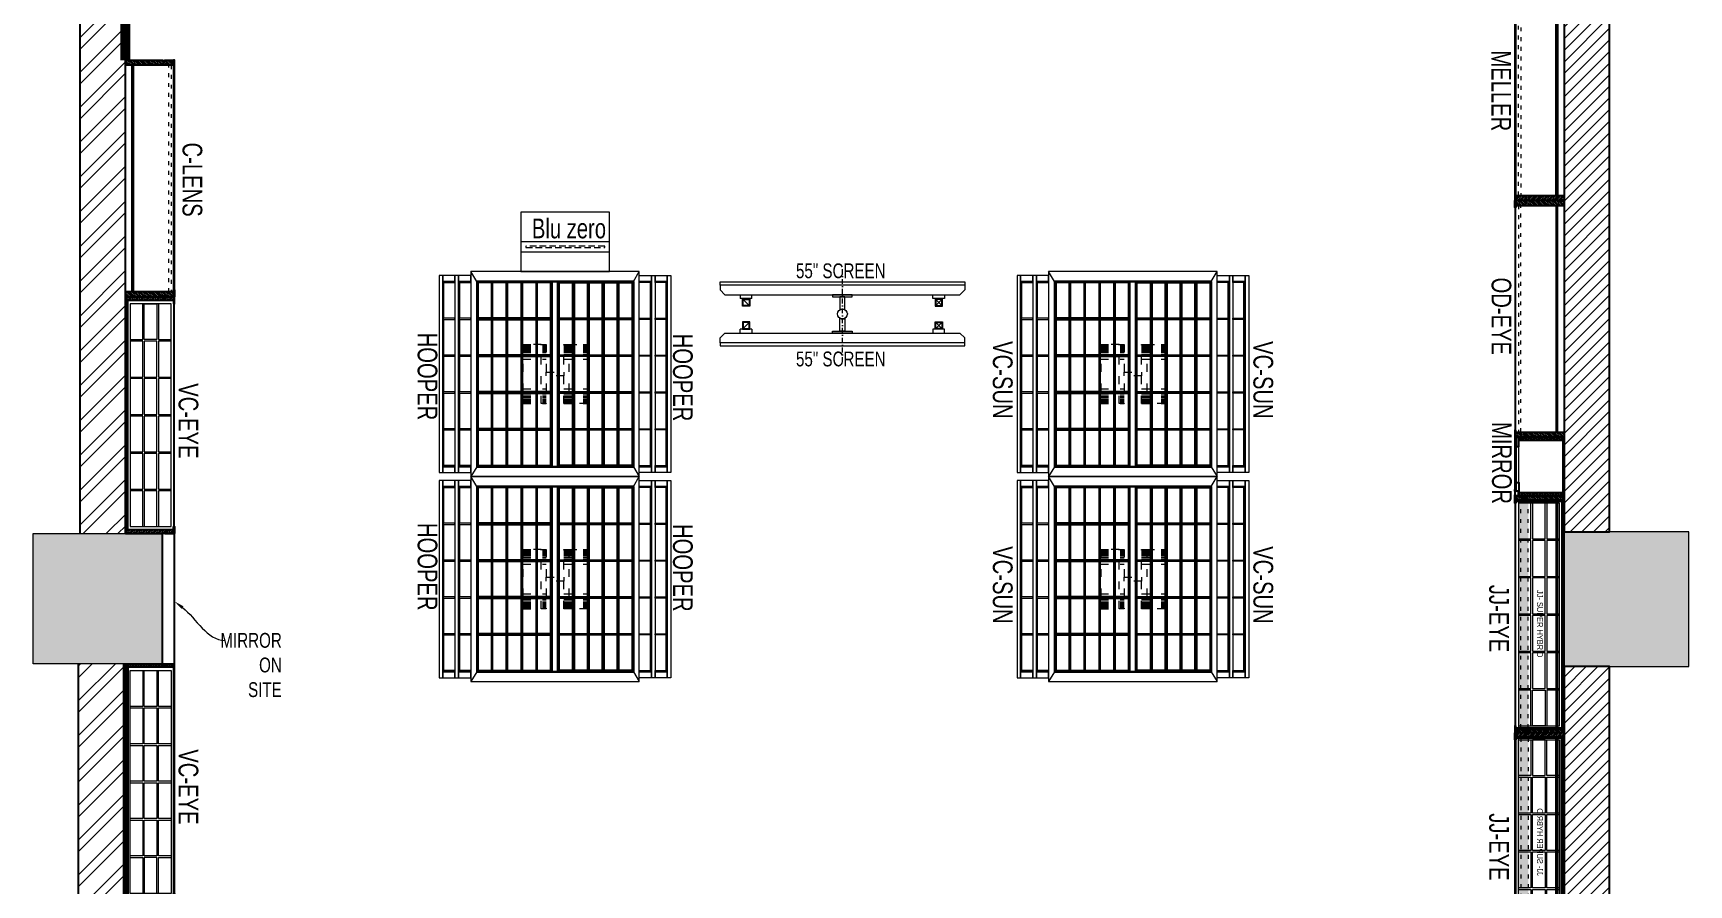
# Model space of a CAD drawing. Header units: feet. Extents: x 2962375 to 2970774, y -5767548 to -5746399.
# Drawn here: x 2962375 to 2970774, y -5762234 to -5757915 of the extents above; entities that cross this region are included whole.
import ezdxf
from ezdxf import colors
from ezdxf.entities.mleader import LeaderData, LeaderLine
from ezdxf.math import Vec2, Vec3

# ---------------------------------------------------------------- set-up
doc = ezdxf.new("R2010")
doc.units = ezdxf.units.FT
doc.header["$LTSCALE"] = 33
doc.header["$MEASUREMENT"] = 0
for name, pattern in [('ACAD_ISO03W100', [30, 12, -18]), ('D10_DASHED', [0.75, 0.5, -0.25]), ('DASHDOT2', [0.5, 0.25, -0.125, 0, -0.125])]:
    doc.linetypes.add(name, pattern=pattern)
for name, color, linetype, lineweight in [('A-COL', 243, 'Continuous', 9), ('column hatch', 5, 'Continuous', 0), ('LENS-DIM', 252, 'Continuous', 5), ('LENS-FURNITURE', 13, 'Continuous', 9), ('LENS-PARTITION', 21, 'Continuous', 25), ('LENS-TEXT', 31, 'Continuous', 5), ('LENS_TEXT', 31, 'Continuous', 5), ('LK-EQPMT', 3, 'Continuous', 18), ('LK-FF&E FLOOR', 1, 'Continuous', 9), ('LK-FF&E WALL', 1, 'Continuous', 9), ('LK-IT', 3, 'Continuous', 18), ('LK-MIRROR', 133, 'Continuous', 13), ('LN-ELEVATION-1', 81, 'Continuous', 25), ('LN-ELEVATION-2', 103, 'Continuous', 20), ('LN-ELEVATION-3', 125, 'Continuous', 18), ('LN-ELEVATION-4', 145, 'Continuous', 13), ('LN-ELEVATION-5', 167, 'Continuous', 5), ('LN-HATCH', 251, 'Continuous', 0), ('PLANO-TXT', 252, 'Continuous', 5)]:
    doc.layers.add(name, color=color, linetype=linetype, lineweight=lineweight)
doc.layers.add('A-WALL', color=1, linetype='Continuous')
doc.styles.add('LK TXT', font='GILC____.TTF', dxfattribs={"height": 100})
doc.styles.get("Standard").update_dxf_attribs({"font": 'GILC____.TTF'})
pattern_1 = [(45, (7858054.0837, 3504049.203), (-4.4901280605, 4.4901280605), [])]

# ---------------------------------------------------------------- blocks, each defined once
blk = doc.blocks.new('A$C85344c99')
at = {"layer": 'column hatch'}
h = blk.add_hatch(color=8, dxfattribs=at)
h.dxf.hatch_style = 1
h.paths.add_polyline_path([(-3036.2, -20205.8), (-2376.2, -20205.8), (-2376.2, -19540.8), (-2806.2, -19540.8), (-3036.2, -19540.8)])
h.paths.add_polyline_path([(-3036.2, -13800.8), (-2382.2, -13800.8), (-2382.2, -13140.8), (-3036.2, -13140.8)])
h.paths.add_polyline_path([(-3036.2, -7407.8), (-2380.2, -7407.8), (-2380.2, -6752.8), (-3036.2, -6752.8)])
h.paths.add_polyline_path([(-3036.2, 205.2), (-2396.2, 205.2), (-2396.2, 913.2), (-3036.2, 913.2)])
h.paths.add_polyline_path([(4730.8, 225.2), (4959.8, 225.2), (5362.8, 225.2), (5362.8, 913.2), (4730.8, 913.2)])
h.paths.add_polyline_path([(4729.8, -7424.8), (4959.8, -7424.8), (5361.8, -7424.8), (5361.8, -6774.8), (4729.8, -6774.8)])
h.paths.add_polyline_path([(4729.8, -13815.8), (4959.8, -13815.8), (5362.8, -13815.8), (5362.8, -13131.8), (4729.8, -13131.8)])
h.paths.add_polyline_path([(4729.8, -20205.8), (4773.8, -20205.8), (5362.8, -20205.8), (5362.8, -19542.8), (4729.8, -19542.8)])
at = {"layer": 'LN-HATCH'}
h = blk.add_hatch(dxfattribs=at)
h.set_pattern_fill('ANSI32', color=256, scale=333, angle=180)
h.set_pattern_definition([(225, (-5558163.12, 5269426.98), (88.2999593, -88.2999593), []), (225, (-5558221.99, 5269426.98), (88.2999593, -88.2999593), [])])
h.paths.add_polyline_path([(-2806.2, -19540.8), (-2576.2, -19540.8), (-2576.2, -13800.8), (-2806.2, -13800.8)])
h.paths.add_polyline_path([(-2798.2, -13140.8), (-2568.2, -13140.8), (-2568.2, -7407.8), (-2798.2, -7407.8)])
h.paths.add_polyline_path([(-2798.2, -6752.8), (-2568.2, -6752.8), (-2568.2, 205.2), (-2798.2, 205.2)])
h.paths.add_polyline_path([(-2396.2, 683.2), (4730.8, 683.2), (4730.8, 913.2), (-2396.2, 913.2)])
h = blk.add_hatch(dxfattribs=at)
h.set_pattern_fill('ANSI31', color=256, scale=333, angle=180)
h.set_pattern_definition([(225, (-5558163.12, 5269426.98), (29.43331977, -29.43331977), [])])
h.paths.add_polyline_path([(4729.8, -19542.8), (4959.8, -19542.8), (4959.8, -13815.8), (4729.8, -13815.8)])
h.paths.add_polyline_path([(4729.8, -13131.8), (4959.8, -13131.8), (4959.8, -7424.8), (4729.8, -7424.8)])
h.paths.add_polyline_path([(4729.8, -6774.8), (4959.8, -6774.8), (4959.8, 225.2), (4729.8, 225.2)])
at = {"layer": 'A-COL'}
for points in [[(-2382.2, -13800.8), (-3036.2, -13800.8), (-3036.2, -13140.8), (-2382.2, -13140.8)], [(4729.8, -13131.8), (4729.8, -13815.8), (5362.8, -13815.8), (5362.8, -13131.8)]]:
    blk.add_lwpolyline(points, close=True, dxfattribs=at)
at = {"layer": 'A-WALL'}
for points in [[(-2798.2, -13140.8), (-2798.2, -7407.8)], [(-2568.2, -13140.8), (-2568.2, -7407.8)], [(-2806.2, -19540.8), (-2806.2, -13800.8)], [(-2576.2, -19540.8), (-2576.2, -13800.8)]]:
    blk.add_lwpolyline(points, dxfattribs=at)
for points in [[(4729.8, -13131.8), (4959.8, -13131.8), (4959.8, -7424.8), (4729.8, -7424.8)], [(4729.8, -19542.8), (4959.8, -19542.8), (4959.8, -13815.8), (4729.8, -13815.8)]]:
    blk.add_lwpolyline(points, close=True, dxfattribs=at)
blk = doc.blocks.new('MIRROR')
at = {"layer": 'LN-HATCH', "ltscale": 0.5}
h = blk.add_hatch(dxfattribs=at)
h.set_pattern_fill('ANSI31', color=256, scale=2)
h.set_pattern_definition([(45, (4060433.7416, 1708720.787), (-4.4901280605, 4.4901280605), [])])
h.paths.add_polyline_path([(212.9, 101.3), (230.9, 101.3), (230.9, -127.7), (212.9, -127.7)])
h.paths.add_polyline_path([(230.9, 95.3), (494.9, 95.3), (494.9, 101.3), (230.9, 101.3)])
h.paths.add_polyline_path([(512.9, 101.3), (494.9, 101.3), (494.9, -127.7), (512.9, -127.7)])
at = {"layer": 'Defpoints'}
blk.add_lwpolyline([(512.9, 101.3), (212.9, 101.3), (212.9, -148.7), (512.9, -148.7)], close=True, dxfattribs=at)
at = {"layer": 'LN-ELEVATION-1'}
for points in [[(212.9, 101.3), (230.9, 101.3), (230.9, -127.7), (212.9, -127.7)], [(230.9, 95.3), (494.9, 95.3), (494.9, 101.3), (230.9, 101.3)], [(512.9, 101.3), (494.9, 101.3), (494.9, -127.7), (512.9, -127.7)], [(259.9, -141.7), (259.9, -127.7), (214.9, -127.7), (214.9, -148.7), (223.9, -148.7), (223.9, -147.2), (216.4, -147.2), (216.4, -141.7)], [(442.9, -141.7), (442.9, -127.7), (487.9, -127.7), (487.9, -148.7), (478.9, -148.7), (478.9, -147.2), (486.4, -147.2), (486.4, -141.7)], [(504.9, -148.7), (504.9, -147.2), (509.4, -147.2), (509.4, -129.2), (487.9, -129.2), (487.9, -127.7), (510.9, -127.7), (510.9, -148.7)]]:
    blk.add_lwpolyline(points, close=True, dxfattribs=at)
at = {"layer": 'LN-ELEVATION-2', "color": 4, "lineweight": 0}
blk.add_lwpolyline([(216.4, -141.7), (486.4, -141.7), (486.4, -147.2), (216.4, -147.2)], close=True, dxfattribs=at)
at = {"layer": 'LN-ELEVATION-2'}
blk.add_lwpolyline([(259.9, -141.7), (442.9, -141.7), (442.9, -127.7), (259.9, -127.7)], close=True, dxfattribs=at)
at = {"layer": 'LN-ELEVATION-4', "ltscale": 0.5}
blk.add_line((478.9, -148.7), (223.9, -148.7), dxfattribs=at)
blk = doc.blocks.new('JJ SH 1200')
at = {"layer": 'LN-HATCH', "ltscale": 0.5}
h = blk.add_hatch(dxfattribs=at)
h.set_pattern_fill('ANSI31', color=256, scale=2)
h.set_pattern_definition([(45, (4097187.331, 1708800.267), (-4.4901280605, 4.4901280605), [])])
h.paths.add_polyline_path([(792.1, 220), (792.1, 30), (786.1, 30), (786.1, 20), (792.1, 20), (792.1, -24), (767.1, -24), (767.1, 220)])
h.paths.add_polyline_path([(-382.9, 180), (767.1, 180), (767.1, 186), (-382.9, 186)])
h.paths.add_polyline_path([(757.1, -24), (757.1, -30), (792.1, -30), (792.1, -24)])
h.paths.add_polyline_path([(-407.9, 220), (-407.9, 30), (-401.9, 30), (-401.9, 20), (-407.9, 20), (-407.9, -24), (-382.9, -24), (-382.9, 220)])
h.paths.add_polyline_path([(-372.9, -24), (-372.9, -30), (-407.9, -30), (-407.9, -24)])
at = {"layer": 'LN-ELEVATION-1', "ltscale": 0.5}
for points in [[(-407.9, 220), (-407.9, 30), (-401.9, 30), (-401.9, 20), (-407.9, 20), (-407.9, -24), (-382.9, -24), (-382.9, 220)], [(-382.9, 180), (767.1, 180), (767.1, 186), (-382.9, 186)], [(792.1, 220), (792.1, 30), (786.1, 30), (786.1, 20), (792.1, 20), (792.1, -24), (767.1, -24), (767.1, 220)], [(-372.9, -24), (-372.9, -30), (-407.9, -30), (-407.9, -24)], [(757.1, -24), (757.1, -30), (792.1, -30), (792.1, -24)]]:
    blk.add_lwpolyline(points, close=True, dxfattribs=at)
at = {"layer": 'LN-ELEVATION-3', "ltscale": 0.5}
for p, q in [((767.1, 220), (-382.9, 220)), ((757.1, -24), (-372.9, -24)), ((-372.9, -30), (757.1, -30))]:
    blk.add_line(p, q, dxfattribs=at)
at = {"layer": 'LN-ELEVATION-4', "linetype": 'ACAD_ISO03W100', "ltscale": 0.05}
blk.add_lwpolyline([(767.1, 0), (-382.9, 0), (-382.9, -12), (767.1, -12)], close=True, dxfattribs=at)
blk = doc.blocks.new('VC HD 1200')
at = {"layer": 'LN-HATCH', "ltscale": 0.5}
h = blk.add_hatch(dxfattribs=at)
h.set_pattern_fill('ANSI31', color=256, scale=2)
h.set_pattern_definition([(45, (3760859.753, 1795248.936), (-4.490128061, 4.490128061), [])])
h.paths.add_polyline_path([(-1200, 250), (-1200, 60), (-1194, 60), (-1194, 50), (-1200, 50), (-1200, 6), (-1182, 6), (-1182, 250)])
h = blk.add_hatch(dxfattribs=at)
h.set_pattern_fill('ANSI31', color=256, scale=2)
h.set_pattern_definition(pattern_1)
h.paths.add_polyline_path([(0, 250), (0, 60), (-6, 60), (-6, 50), (0, 50), (0, 6), (-18, 6), (-18, 250)])
h = blk.add_hatch(dxfattribs=at)
h.set_pattern_fill('ANSI31', color=256, scale=2)
h.set_pattern_definition([(45, (7858047.0837, 3504049.203), (-4.4901280605, 4.4901280605), [])])
h.paths.add_polyline_path([(-1165, 6), (-1165, 0), (-1200, 0), (-1200, 6)])
h = blk.add_hatch(dxfattribs=at)
h.set_pattern_fill('ANSI31', color=256, scale=2)
h.set_pattern_definition(pattern_1)
h.paths.add_polyline_path([(-28, 6), (-28, 0), (0, 0), (0, 6)])
at = {"layer": 'LN-ELEVATION-1', "ltscale": 0.5}
for points in [[(-1200, 250), (-1200, 60), (-1194, 60), (-1194, 50), (-1200, 50), (-1200, 6), (-1182, 6), (-1182, 250)], [(-18, 238), (-1182, 238), (-1182, 244), (-18, 244)], [(0, 250), (0, 60), (-6, 60), (-6, 50), (0, 50), (0, 6), (-18, 6), (-18, 250)], [(-1165, 6), (-1165, 0), (-1200, 0), (-1200, 6)], [(-35, 6), (-35, 0), (0, 0), (0, 6)]]:
    blk.add_lwpolyline(points, close=True, dxfattribs=at)
at = {"layer": 'LN-ELEVATION-3', "ltscale": 0.5}
for p, q in [((-1182, 250), (-18, 250)), ((-1165, 6), (-35, 6)), ((-35, 0), (-1165, 0))]:
    blk.add_line(p, q, dxfattribs=at)
for points in [[(-1165, 226), (-35, 226), (-35, 18), (-1165, 18)], [(-1165, 226), (-983.3, 226), (-983.3, 162), (-1165, 162)], [(-975.3, 226), (-793.7, 226), (-793.7, 162), (-975.3, 162)], [(-785.7, 226), (-604, 226), (-604, 162), (-785.7, 162)], [(-596, 226), (-414.3, 226), (-414.3, 162), (-596, 162)], [(-406.3, 226), (-224.7, 226), (-224.7, 162), (-406.3, 162)], [(-216.7, 226), (-35, 226), (-35, 162), (-216.7, 162)], [(-1165, 90), (-983.3, 90), (-983.3, 154), (-1165, 154)], [(-975.3, 154), (-793.7, 154), (-793.7, 90), (-975.3, 90)], [(-785.7, 154), (-604, 154), (-604, 90), (-785.7, 90)], [(-596, 154), (-414.3, 154), (-414.3, 90), (-596, 90)], [(-406.3, 154), (-224.7, 154), (-224.7, 90), (-406.3, 90)], [(-216.7, 154), (-35, 154), (-35, 90), (-216.7, 90)], [(-1165, 82), (-983.3, 82), (-983.3, 18), (-1165, 18)], [(-975.3, 82), (-793.7, 82), (-793.7, 18), (-975.3, 18)], [(-785.7, 82), (-604, 82), (-604, 18), (-785.7, 18)], [(-596, 82), (-414.3, 82), (-414.3, 18), (-596, 18)], [(-406.3, 82), (-224.7, 82), (-224.7, 18), (-406.3, 18)], [(-216.7, 82), (-35, 82), (-35, 18), (-216.7, 18)]]:
    blk.add_lwpolyline(points, close=True, dxfattribs=at)
blk = doc.blocks.new('JJ SHD 1200')
at = {"layer": 'LN-ELEVATION-5'}
h = blk.add_hatch(color=177, dxfattribs=at)
h.dxf.hatch_style = 1
h.paths.add_polyline_path([(1182, 68), (32, 68), (32, 18), (1182, 18)])
at = {"layer": 'LN-HATCH', "ltscale": 0.5}
h = blk.add_hatch(dxfattribs=at)
h.set_pattern_fill('ANSI31', color=256, scale=2)
h.set_pattern_definition([(45, (4097602.2716, 1708830.267), (-4.4901280605, 4.4901280605), [])])
h.paths.add_polyline_path([(1207, 250), (1207, 60), (1201, 60), (1201, 50), (1207, 50), (1207, 6), (1182, 6), (1182, 250)])
h.paths.add_polyline_path([(32, 210), (1182, 210), (1182, 216), (32, 216)])
h.paths.add_polyline_path([(1172, 6), (1172, 0), (1207, 0), (1207, 6)])
h.paths.add_polyline_path([(7, 250), (7, 60), (13, 60), (13, 50), (7, 50), (7, 6), (32, 6), (32, 250)])
h.paths.add_polyline_path([(42, 6), (42, 0), (7, 0), (7, 6)])
at = {"layer": 'LN-ELEVATION-1', "ltscale": 0.5}
for points in [[(7, 250), (7, 60), (13, 60), (13, 50), (7, 50), (7, 6), (25, 6), (25, 250)], [(7, 250), (7, 60), (13, 60), (13, 50), (7, 50), (7, 6), (32, 6), (32, 250)], [(25, 238), (1189, 238), (1189, 244), (25, 244)], [(32, 210), (1182, 210), (1182, 216), (32, 216)], [(1207, 250), (1207, 60), (1201, 60), (1201, 50), (1207, 50), (1207, 6), (1182, 6), (1182, 250)], [(1207, 250), (1207, 60), (1201, 60), (1201, 50), (1207, 50), (1207, 6), (1189, 6), (1189, 250)], [(42, 6), (42, 0), (7, 0), (7, 6)], [(42, 6), (42, 0), (7, 0), (7, 6)], [(1172, 6), (1172, 0), (1207, 0), (1207, 6)], [(1172, 6), (1172, 0), (1207, 0), (1207, 6)]]:
    blk.add_lwpolyline(points, close=True, dxfattribs=at)
at = {"layer": 'LN-ELEVATION-3', "ltscale": 0.5}
for p, q in [((1189, 250), (25, 250)), ((1182, 250), (32, 250)), ((1172, 6), (42, 6)), ((1172, 6), (42, 6)), ((42, 0), (1172, 0)), ((42, 0), (1172, 0))]:
    blk.add_line(p, q, dxfattribs=at)
for points in [[(1172, 226), (42, 226), (42, 18), (1172, 18)], [(223.7, 226), (42, 226), (42, 162), (223.7, 162)], [(413.3, 226), (231.7, 226), (231.7, 162), (413.3, 162)], [(603, 226), (421.3, 226), (421.3, 162), (603, 162)], [(792.7, 226), (611, 226), (611, 162), (792.7, 162)], [(982.3, 226), (800.7, 226), (800.7, 162), (982.3, 162)], [(1172, 226), (990.3, 226), (990.3, 162), (1172, 162)], [(223.7, 154), (42, 154), (42, 90), (223.7, 90)], [(413.3, 154), (231.7, 154), (231.7, 90), (413.3, 90)], [(603, 154), (421.3, 154), (421.3, 90), (603, 90)], [(792.7, 154), (611, 154), (611, 90), (792.7, 90)], [(982.3, 154), (800.7, 154), (800.7, 90), (982.3, 90)], [(1172, 90), (990.3, 90), (990.3, 154), (1172, 154)], [(223.7, 82), (42, 82), (42, 18), (223.7, 18)], [(413.3, 82), (231.7, 82), (231.7, 18), (413.3, 18)], [(603, 82), (421.3, 82), (421.3, 18), (603, 18)], [(792.7, 82), (611, 82), (611, 18), (792.7, 18)], [(982.3, 82), (800.7, 82), (800.7, 18), (982.3, 18)], [(1172, 82), (990.3, 82), (990.3, 18), (1172, 18)]]:
    blk.add_lwpolyline(points, close=True, dxfattribs=at)
at = {"layer": 'LN-ELEVATION-4', "linetype": 'ACAD_ISO03W100', "ltscale": 0.05}
for points in [[(1182, 68), (32, 68), (32, 18), (1182, 18)], [(1182, 30), (32, 30), (32, 18), (1182, 18)]]:
    blk.add_lwpolyline(points, close=True, dxfattribs=at)
at = {"layer": 'LK-FF&E WALL', "ltscale": 0.5, "insert": (482.5, 142.3), "char_height": 30, "attachment_point": 1}
blk.add_mtext_dynamic_manual_height_columns('\\pt120;JJ- SUPER HYBRID', width=526.835, gutter_width=500, heights=[0], dxfattribs=at)
blk = doc.blocks.new('BLUE ZERO')
at = {"layer": 'LENS-FURNITURE', "ltscale": 0.5}
for points in [[(86206.7, 120883.4), (86206.7, 120433.4), (85906.7, 120433.4), (85906.7, 120883.4)], [(86106.7, 120883.4), (86106.7, 120433.4), (86056.7, 120433.4), (86056.7, 120883.4)]]:
    blk.add_lwpolyline(points, close=True, dxfattribs=at)
at = {"layer": 'LENS-FURNITURE', "linetype": 'D10_DASHED', "ltscale": 2}
blk.add_lwpolyline([(86085.7, 120858.4), (86085.7, 120458.4), (86077.7, 120458.4), (86077.7, 120858.4)], close=True, dxfattribs=at)
blk = doc.blocks.new('ffgd')
at = {"layer": 'LN-ELEVATION-4', "linetype": 'ACAD_ISO03W100', "ltscale": 0.1}
blk.add_lwpolyline([(0, 47.3), (0, -41.5), (-20, -41.5), (-20, 47.3)], close=True, dxfattribs=at)
at = {"layer": 'LN-ELEVATION-5', "linetype": 'ACAD_ISO03W100', "ltscale": 0.1}
for p, q in [((-159.9, 165.7), (-159.9, 47.3)), ((-159.7, 165.7), (-159.7, 47.3)), ((-159.4, 165.7), (-159.4, 47.3)), ((-159, 165.7), (-159, 47.3)), ((-158.5, 165.7), (-158.5, 47.3)), ((-157.9, 165.7), (-157.9, 47.3)), ((-157.1, 165.7), (-157.1, 47.3)), ((-156.1, 165.7), (-156.1, 47.3)), ((-154.1, 165.7), (-154.1, 47.3)), ((-151.1, 165.7), (-151.1, 47.3)), ((-146.1, 165.7), (-146.1, 47.3)), ((-141.1, 165.7), (-141.1, 47.3)), ((-135.1, 165.7), (-135.1, 47.3)), ((-128.1, 165.7), (-128.1, 47.3)), ((-120.1, 165.7), (-120.1, 47.3)), ((-111.1, 165.7), (-111.1, 47.3)), ((-102.1, 165.7), (-102.1, 47.3)), ((-85, 165.7), (-85, 47.3)), ((65, 165.7), (65, 47.3)), ((82.1, 165.7), (82.1, 47.3)), ((91.1, 165.7), (91.1, 47.3)), ((100.1, 165.7), (100.1, 47.3)), ((108.1, 165.7), (108.1, 47.3)), ((115.1, 165.7), (115.1, 47.3)), ((121.1, 165.7), (121.1, 47.3)), ((126.1, 165.7), (126.1, 47.3)), ((131.1, 165.7), (131.1, 47.3)), ((134.1, 165.7), (134.1, 47.3)), ((136.1, 165.7), (136.1, 47.3)), ((137.1, 165.7), (137.1, 47.3)), ((137.9, 165.7), (137.9, 47.3)), ((138.5, 165.7), (138.5, 47.3)), ((139, 165.7), (139, 47.3)), ((139.4, 165.7), (139.4, 47.3)), ((139.7, 165.7), (139.7, 47.3)), ((139.9, 165.7), (139.9, 47.3)), ((-159.9, -41.5), (-159.9, -159.9)), ((-159.7, -41.5), (-159.7, -159.9)), ((-159.4, -41.5), (-159.4, -159.9)), ((-159, -41.5), (-159, -159.9)), ((-158.5, -41.5), (-158.5, -159.9)), ((-157.9, -41.5), (-157.9, -159.9)), ((-157.1, -41.5), (-157.1, -159.9)), ((-156.1, -41.5), (-156.1, -159.9)), ((-154.1, -41.5), (-154.1, -159.9)), ((-151.1, -41.5), (-151.1, -159.9)), ((-146.1, -41.5), (-146.1, -159.9)), ((-141.1, -41.5), (-141.1, -159.9)), ((-135.1, -41.5), (-135.1, -159.9)), ((-128.1, -41.5), (-128.1, -159.9)), ((-120.1, -41.5), (-120.1, -159.9)), ((-111.1, -41.5), (-111.1, -159.9)), ((-102.1, -41.5), (-102.1, -159.9)), ((-85, -41.5), (-85, -159.9)), ((65, -41.5), (65, -159.9)), ((82.1, -41.5), (82.1, -159.9)), ((91.1, -41.5), (91.1, -159.9)), ((100.1, -41.5), (100.1, -159.9)), ((108.1, -41.5), (108.1, -159.9)), ((115.1, -41.5), (115.1, -159.9)), ((121.1, -41.5), (121.1, -159.9)), ((126.1, -41.5), (126.1, -159.9)), ((131.1, -41.5), (131.1, -159.9)), ((134.1, -41.5), (134.1, -159.9)), ((136.1, -41.5), (136.1, -159.9)), ((137.1, -41.5), (137.1, -159.9)), ((137.9, -41.5), (137.9, -159.9)), ((138.5, -41.5), (138.5, -159.9)), ((139, -41.5), (139, -159.9)), ((139.4, -41.5), (139.4, -159.9)), ((139.7, -41.5), (139.7, -159.9)), ((139.9, -41.5), (139.9, -159.9))]:
    blk.add_line(p, q, dxfattribs=at)
for points in [[(140, 73), (140, 165.7), (-160, 165.7), (-160, 73)], [(140, -67.1), (140, -159.9), (-160, -159.9), (-160, -67.1)]]:
    blk.add_lwpolyline(points, dxfattribs=at)
for points in [[(140, 73), (140, 47.3), (-160, 47.3), (-160, 73)], [(140, -41.5), (140, -67.1), (-160, -67.1), (-160, -41.5)]]:
    blk.add_lwpolyline(points, close=True, dxfattribs=at)
blk = doc.blocks.new('EURO 1040 x 1175')
at = {"layer": 'LN-ELEVATION-1'}
for points in [[(-470, -327.4), (470, -327.4), (470, 467.6), (-470, 467.6)], [(-470, 85.1), (470, 85.1), (470, 467.6), (-470, 467.6)], [(-283.2, 85.1), (-277.2, 85.1), (-277.2, 467.6), (-283.2, 467.6)], [(-96.4, 85.1), (-90.4, 85.1), (-90.4, 467.6), (-96.4, 467.6)], [(90.4, 85.1), (96.4, 85.1), (96.4, 467.6), (90.4, 467.6)], [(277.2, 85.1), (283.2, 85.1), (283.2, 467.6), (277.2, 467.6)], [(-470, 386.6), (-283.2, 386.6), (-283.2, 392.6), (-470, 392.6)], [(-277.2, 386.6), (-96.4, 386.6), (-96.4, 392.6), (-277.2, 392.6)], [(-90.4, 386.6), (90.4, 386.6), (90.4, 392.6), (-90.4, 392.6)], [(96.4, 386.6), (277.2, 386.6), (277.2, 392.6), (96.4, 392.6)], [(283.2, 386.6), (470, 386.6), (470, 392.6), (283.2, 392.6)], [(-470, 311.2), (-283.2, 311.2), (-283.2, 317.2), (-470, 317.2)], [(-277.2, 311.2), (-96.4, 311.2), (-96.4, 317.2), (-277.2, 317.2)], [(-90.4, 311.2), (90.4, 311.2), (90.4, 317.2), (-90.4, 317.2)], [(96.4, 311.2), (277.2, 311.2), (277.2, 317.2), (96.4, 317.2)], [(283.2, 311.2), (470, 311.2), (470, 317.2), (283.2, 317.2)], [(-470, 235.8), (-283.2, 235.8), (-283.2, 241.8), (-470, 241.8)], [(-277.2, 235.8), (-96.4, 235.8), (-96.4, 241.8), (-277.2, 241.8)], [(-90.4, 235.8), (90.4, 235.8), (90.4, 241.8), (-90.4, 241.8)], [(96.4, 235.8), (277.2, 235.8), (277.2, 241.8), (96.4, 241.8)], [(283.2, 235.8), (470, 235.8), (470, 241.8), (283.2, 241.8)], [(-470, 160.4), (-283.2, 160.4), (-283.2, 166.4), (-470, 166.4)], [(-470, 85.1), (470, 85.1), (470, 55.1), (-470, 55.1)], [(-277.2, 160.4), (-96.4, 160.4), (-96.4, 166.4), (-277.2, 166.4)], [(-90.4, 160.4), (90.4, 160.4), (90.4, 166.4), (-90.4, 166.4)], [(96.4, 160.4), (277.2, 160.4), (277.2, 166.4), (96.4, 166.4)], [(283.2, 160.4), (470, 160.4), (470, 166.4), (283.2, 166.4)], [(-470, 55.1), (470, 55.1), (470, -327.4), (-470, -327.4)], [(-283.2, 55.1), (-277.2, 55.1), (-277.2, -327.4), (-283.2, -327.4)], [(-96.4, 55.1), (-90.4, 55.1), (-90.4, -327.4), (-96.4, -327.4)], [(90.4, 55.1), (96.4, 55.1), (96.4, -327.4), (90.4, -327.4)], [(277.2, 55.1), (283.2, 55.1), (283.2, -327.4), (277.2, -327.4)], [(-470, -20.3), (-283.2, -20.3), (-283.2, -26.3), (-470, -26.3)], [(-277.2, -20.3), (-96.4, -20.3), (-96.4, -26.3), (-277.2, -26.3)], [(-90.4, -20.3), (90.4, -20.3), (90.4, -26.3), (-90.4, -26.3)], [(96.4, -20.3), (277.2, -20.3), (277.2, -26.3), (96.4, -26.3)], [(283.2, -20.3), (470, -20.3), (470, -26.3), (283.2, -26.3)], [(-470, -95.7), (-283.2, -95.7), (-283.2, -101.7), (-470, -101.7)], [(-277.2, -95.7), (-96.4, -95.7), (-96.4, -101.7), (-277.2, -101.7)], [(-90.4, -95.7), (90.4, -95.7), (90.4, -101.7), (-90.4, -101.7)], [(96.4, -95.7), (277.2, -95.7), (277.2, -101.7), (96.4, -101.7)], [(283.2, -95.7), (470, -95.7), (470, -101.7), (283.2, -101.7)], [(-470, -171.1), (-283.2, -171.1), (-283.2, -177.1), (-470, -177.1)], [(-470, -246.4), (-283.2, -246.4), (-283.2, -252.4), (-470, -252.4)], [(-277.2, -171.1), (-96.4, -171.1), (-96.4, -177.1), (-277.2, -177.1)], [(-277.2, -246.4), (-96.4, -246.4), (-96.4, -252.4), (-277.2, -252.4)], [(-90.4, -171.1), (90.4, -171.1), (90.4, -177.1), (-90.4, -177.1)], [(-90.4, -246.4), (90.4, -246.4), (90.4, -252.4), (-90.4, -252.4)], [(96.4, -171.1), (277.2, -171.1), (277.2, -177.1), (96.4, -177.1)], [(96.4, -246.4), (277.2, -246.4), (277.2, -252.4), (96.4, -252.4)], [(283.2, -171.1), (470, -171.1), (470, -177.1), (283.2, -177.1)], [(283.2, -246.4), (470, -246.4), (470, -252.4), (283.2, -252.4)]]:
    blk.add_lwpolyline(points, close=True, dxfattribs=at)
for points in [[(-283.2, 461.6), (-464, 461.6), (-464, 317.2)], [(-96.4, 461.6), (-277.2, 461.6)], [(90.4, 461.6), (-90.4, 461.6)], [(277.2, 461.6), (96.4, 461.6)], [(464, 317.2), (464, 461.6), (283.2, 461.6)], [(-464, 311.2), (-464, 241.8)], [(464, 241.8), (464, 311.2)], [(-464, 235.8), (-464, 166.4)], [(464, 166.4), (464, 235.8)], [(-464, 160.4), (-464, 91.1), (-283.2, 91.1)], [(-277.2, 91.1), (-96.4, 91.1)], [(-90.4, 91.1), (90.4, 91.1)], [(96.4, 91.1), (277.2, 91.1)], [(283.2, 91.1), (464, 91.1), (464, 160.4)], [(-464, -20.3), (-464, 49.1), (-283.2, 49.1)], [(-277.2, 49.1), (-96.4, 49.1)], [(-90.4, 49.1), (90.4, 49.1)], [(96.4, 49.1), (277.2, 49.1)], [(283.2, 49.1), (464, 49.1), (464, -20.3)], [(-464, -95.7), (-464, -26.3)], [(464, -26.3), (464, -95.7)], [(-464, -171.1), (-464, -101.7)], [(464, -101.7), (464, -171.1)], [(-283.2, -321.4), (-464, -321.4), (-464, -177.1)], [(464, -177.1), (464, -321.4), (283.2, -321.4)], [(-96.4, -321.4), (-277.2, -321.4)], [(90.4, -321.4), (-90.4, -321.4)], [(277.2, -321.4), (96.4, -321.4)]]:
    blk.add_lwpolyline(points, dxfattribs=at)
at = {"layer": 'LN-ELEVATION-2'}
blk.add_lwpolyline([(-520, -357.4), (520, -357.4), (520, 497.6), (-520, 497.6)], close=True, dxfattribs=at)
for points in [[(-470, 467.6), (-520, 497.6)], [(470, 467.6), (520, 497.6)], [(-470, -327.4), (-520, -357.4)], [(470, -327.4), (520, -357.4)]]:
    blk.add_lwpolyline(points, dxfattribs=at)
at = {"layer": 'LN-ELEVATION-3'}
for points in [[(-500, 559.6), (500, 559.6), (500, 577.6), (-500, 577.6)], [(-500, 497.6), (-470, 497.6), (-470, 559.6), (-500, 559.6)], [(470, 497.6), (500, 497.6), (500, 559.6), (470, 559.6)], [(-500, -357.4), (-470, -357.4), (-470, -419.4), (-500, -419.4)], [(-500, -419.4), (500, -419.4), (500, -437.4), (-500, -437.4)], [(470, -357.4), (500, -357.4), (500, -419.4), (470, -419.4)]]:
    blk.add_lwpolyline(points, close=True, dxfattribs=at)
at = {"layer": 'LN-ELEVATION-4'}
for points in [[(-500, 639.6), (500, 639.6), (500, 657.6), (-500, 657.6)], [(-500, 577.6), (-470, 577.6), (-470, 639.6), (-500, 639.6)], [(470, 577.6), (500, 577.6), (500, 639.6), (470, 639.6)], [(-470, 497.6), (-464, 497.6), (-464, 559.6), (-470, 559.6)], [(-464, 553.6), (-283.2, 553.6), (-283.2, 559.6), (-464, 559.6)], [(-283.2, 497.6), (-277.2, 497.6), (-277.2, 559.6), (-283.2, 559.6)], [(-277.2, 553.6), (-96.4, 553.6), (-96.4, 559.6), (-277.2, 559.6)], [(-96.4, 497.6), (-90.4, 497.6), (-90.4, 559.6), (-96.4, 559.6)], [(-90.4, 553.6), (90.4, 553.6), (90.4, 559.6), (-90.4, 559.6)], [(90.4, 497.6), (96.4, 497.6), (96.4, 559.6), (90.4, 559.6)], [(96.4, 553.6), (277.2, 553.6), (277.2, 559.6), (96.4, 559.6)], [(277.2, 497.6), (283.2, 497.6), (283.2, 559.6), (277.2, 559.6)], [(283.2, 553.6), (464, 553.6), (464, 559.6), (283.2, 559.6)], [(464, 497.6), (470, 497.6), (470, 559.6), (464, 559.6)], [(-470, -357.4), (-464, -357.4), (-464, -419.4), (-470, -419.4)], [(-464, -413.4), (-283.2, -413.4), (-283.2, -419.4), (-464, -419.4)], [(-283.2, -357.4), (-277.2, -357.4), (-277.2, -419.4), (-283.2, -419.4)], [(-277.2, -413.4), (-96.4, -413.4), (-96.4, -419.4), (-277.2, -419.4)], [(-96.4, -357.4), (-90.4, -357.4), (-90.4, -419.4), (-96.4, -419.4)], [(-90.4, -413.4), (90.4, -413.4), (90.4, -419.4), (-90.4, -419.4)], [(90.4, -357.4), (96.4, -357.4), (96.4, -419.4), (90.4, -419.4)], [(96.4, -413.4), (277.2, -413.4), (277.2, -419.4), (96.4, -419.4)], [(277.2, -357.4), (283.2, -357.4), (283.2, -419.4), (277.2, -419.4)], [(283.2, -413.4), (464, -413.4), (464, -419.4), (283.2, -419.4)], [(464, -357.4), (470, -357.4), (470, -419.4), (464, -419.4)], [(-500, -437.4), (-470, -437.4), (-470, -499.4), (-500, -499.4)], [(-500, -499.4), (500, -499.4), (500, -517.4), (-500, -517.4)], [(470, -437.4), (500, -437.4), (500, -499.4), (470, -499.4)]]:
    blk.add_lwpolyline(points, close=True, dxfattribs=at)
at = {"layer": 'LN-ELEVATION-5'}
for points in [[(-470, 577.6), (-464, 577.6), (-464, 639.6), (-470, 639.6)], [(-464, 633.6), (-283.2, 633.6), (-283.2, 639.6), (-464, 639.6)], [(-283.2, 577.6), (-277.2, 577.6), (-277.2, 639.6), (-283.2, 639.6)], [(-277.2, 633.6), (-96.4, 633.6), (-96.4, 639.6), (-277.2, 639.6)], [(-96.4, 577.6), (-90.4, 577.6), (-90.4, 639.6), (-96.4, 639.6)], [(-90.4, 633.6), (90.4, 633.6), (90.4, 639.6), (-90.4, 639.6)], [(90.4, 577.6), (96.4, 577.6), (96.4, 639.6), (90.4, 639.6)], [(96.4, 633.6), (277.2, 633.6), (277.2, 639.6), (96.4, 639.6)], [(277.2, 577.6), (283.2, 577.6), (283.2, 639.6), (277.2, 639.6)], [(283.2, 633.6), (464, 633.6), (464, 639.6), (283.2, 639.6)], [(464, 577.6), (470, 577.6), (470, 639.6), (464, 639.6)], [(-470, -437.4), (-464, -437.4), (-464, -499.4), (-470, -499.4)], [(-464, -493.4), (-283.2, -493.4), (-283.2, -499.4), (-464, -499.4)], [(-283.2, -437.4), (-277.2, -437.4), (-277.2, -499.4), (-283.2, -499.4)], [(-277.2, -493.4), (-96.4, -493.4), (-96.4, -499.4), (-277.2, -499.4)], [(-96.4, -437.4), (-90.4, -437.4), (-90.4, -499.4), (-96.4, -499.4)], [(-90.4, -493.4), (90.4, -493.4), (90.4, -499.4), (-90.4, -499.4)], [(90.4, -437.4), (96.4, -437.4), (96.4, -499.4), (90.4, -499.4)], [(96.4, -493.4), (277.2, -493.4), (277.2, -499.4), (96.4, -499.4)], [(277.2, -437.4), (283.2, -437.4), (283.2, -499.4), (277.2, -499.4)], [(283.2, -493.4), (464, -493.4), (464, -499.4), (283.2, -499.4)], [(464, -437.4), (470, -437.4), (470, -499.4), (464, -499.4)]]:
    blk.add_lwpolyline(points, close=True, dxfattribs=at)
at = {"layer": 'LENS-DIM'}
blk.add_blockref('ffgd', (10, 67.1), dxfattribs=at)
blk = doc.blocks.new('CLENS 1200')
at = {"layer": 'LN-HATCH', "ltscale": 0.5}
h = blk.add_hatch(dxfattribs=at)
h.set_pattern_fill('ANSI31', color=256, scale=2)
h.set_pattern_definition([(45, (4092853.4493, 1690921.992), (-4.4901280605, 4.4901280605), [])])
h.paths.add_polyline_path([(0, 250), (0, 60), (6, 60), (6, 50), (0, 50), (0, 6), (25, 6), (25, 250)])
h.paths.add_polyline_path([(1175, 210), (25, 210), (25, 216), (1175, 216)])
h.paths.add_polyline_path([(35, 6), (35, 0), (0, 0), (0, 6)])
h.paths.add_polyline_path([(1200, 250), (1200, 60), (1194, 60), (1194, 50), (1200, 50), (1200, 6), (1175, 6), (1175, 250)])
h.paths.add_polyline_path([(1165, 6), (1165, 0), (1200, 0), (1200, 6)])
at = {"layer": 'LN-ELEVATION-1', "ltscale": 0.5}
for points in [[(0, 250), (0, 60), (6, 60), (6, 50), (0, 50), (0, 6), (25, 6), (25, 250)], [(1175, 210), (25, 210), (25, 216), (1175, 216)], [(1200, 250), (1200, 60), (1194, 60), (1194, 50), (1200, 50), (1200, 6), (1175, 6), (1175, 250)], [(35, 6), (35, 0), (0, 0), (0, 6)], [(1165, 6), (1165, 0), (1200, 0), (1200, 6)]]:
    blk.add_lwpolyline(points, close=True, dxfattribs=at)
at = {"layer": 'LN-ELEVATION-3', "ltscale": 0.5}
for p, q in [((25, 250), (1175, 250)), ((35, 6), (1165, 6)), ((1165, 0), (35, 0))]:
    blk.add_line(p, q, dxfattribs=at)
at = {"layer": 'LN-ELEVATION-4', "linetype": 'ACAD_ISO03W100', "ltscale": 0.05}
blk.add_lwpolyline([(25, 30), (1175, 30), (1175, 18), (25, 18)], close=True, dxfattribs=at)
blk = doc.blocks.new('55INCH')
at = {"layer": 'LK-EQPMT', "ltscale": 12}
for p, q in [((2111558.8, 1135690.5), (2111583.2, 1135690.5)), ((2111583.2, 1135690.5), (2111607.7, 1135666)), ((2111607.7, 1134473.9), (2111607.7, 1135666)), ((2111607.7, 1135587.9), (2111627.2, 1135587.9)), ((2111627.2, 1135587.9), (2111627.2, 1135529.3)), ((2111627.2, 1135529.3), (2111607.7, 1135529.3)), ((2111627.2, 1134610.6), (2111607.7, 1134610.6)), ((2111607.7, 1134552), (2111627.2, 1134552)), ((2111627.2, 1134610.6), (2111627.2, 1134552)), ((2111583.2, 1134449.5), (2111607.7, 1134473.9)), ((2111558.8, 1134449.5), (2111583.2, 1134449.5))]:
    blk.add_line(p, q, dxfattribs=at)
at = {"layer": 'LK-EQPMT'}
for p, q in [((2111661.6, 1135543.3), (2111631, 1135573.9)), ((2111661.6, 1135573.9), (2111631, 1135543.3)), ((2111661.6, 1134597.1), (2111631, 1134566.5))]:
    blk.add_line(p, q, dxfattribs=at)
at = {"layer": 'LK-EQPMT', "ltscale": 12}
blk.add_lwpolyline([(2111542.6, 1135690.5), (2111558.8, 1135690.5), (2111558.8, 1134449.5), (2111542.6, 1134449.5)], close=True, dxfattribs=at)
at = {"layer": 'LK-EQPMT'}
for points in [[(2111627.2, 1135577.7), (2111627.2, 1135539.5), (2111665.4, 1135539.5), (2111665.4, 1135577.7)], [(2111631, 1135573.9), (2111631, 1135543.3), (2111661.6, 1135543.3), (2111661.6, 1135573.9)], [(2111627.2, 1134562.7), (2111627.2, 1134600.9), (2111665.4, 1134600.9), (2111665.4, 1134562.7)], [(2111631, 1134566.5), (2111631, 1134597.1), (2111661.6, 1134597.1), (2111661.6, 1134566.5)]]:
    blk.add_lwpolyline(points, close=True, dxfattribs=at)

msp = doc.modelspace()

# ---------------------------------------------------------------- linework, layer by layer
at = {"layer": 'LENS-PARTITION'}
msp.add_lwpolyline([(2963092.6, -5760452.5), (2963086.6, -5760452.5), (2963042.6, -5760452.5), (2963028.6, -5760452.5), (2963028.6, -5761112.5), (2963032.6, -5761112.5), (2963092.6, -5761112.5)], close=True, dxfattribs=at)
at = {"layer": 'LK-IT', "color": 1, "linetype": 'DASHDOT2', "ltscale": 3}
msp.add_line((2966480, -5759583.5), (2966480, -5759094.4), dxfattribs=at)
at = {"layer": 'LK-IT'}
for points in [[(2966530, -5759241.5), (2966430, -5759241.5), (2966430, -5759251.5), (2966530, -5759251.5)], [(2966530, -5759436.4), (2966430, -5759436.4), (2966430, -5759426.4), (2966530, -5759426.4)]]:
    msp.add_lwpolyline(points, close=True, dxfattribs=at)
for points in [[(2966492.5, -5759317.3), (2966492.5, -5759251.5), (2966467.5, -5759251.5), (2966467.5, -5759317.3, -0.267949), (2966492.5, -5759317.3, 1)], [(2966492.5, -5759360.6), (2966492.5, -5759426.4), (2966467.5, -5759426.4), (2966467.5, -5759360.6, 0.267949), (2966492.5, -5759360.6, -1)]]:
    msp.add_lwpolyline(points, format="xyb", dxfattribs=at)
at = {"layer": 'LK-IT', "color": 1}
msp.add_circle((2966480, -5759339), 25, dxfattribs=at)
at = {"layer": 'LK-MIRROR', "linetype": 'ACAD_ISO03W100', "ltscale": 0.05, "const_width": 50}
msp.add_lwpolyline([(2962842.6, -5755563.5), (2962842.6, -5758052.5)], dxfattribs=at)

# ---------------------------------------------------------------- block references
at = {"layer": 'LENS-DIM', "color": 2}
msp.add_blockref('A$C85344c99', (2965410.8, -5747311.8), dxfattribs=at)
at = {"layer": 'LK-FF&E FLOOR', "xscale": -1, "rotation": 90}
msp.add_blockref('BLUE ZERO', (3085732.4, -5672916.9), dxfattribs=at)
at = {"layer": 'LK-FF&E FLOOR', "rotation": 90}
for p in [(2965092.2, -5759643.6), (2968023.2, -5759643.6), (2965092.2, -5760683.6), (2968023.2, -5760683.6)]:
    msp.add_blockref('EURO 1040 x 1175', p, dxfattribs=at)
at = {"layer": 'LK-FF&E WALL', "xscale": -1}
for name, p, rotation in [('JJ SH 1200', (2969920.6, -5758355.6), 270), ('VC HD 1200', (2963092.6, -5760452.5), 90), ('JJ SHD 1200', (2969890.6, -5762670.5), 270)]:
    msp.add_blockref(name, p, dxfattribs=dict(at, rotation=rotation))
at = {"layer": 'LK-FF&E WALL'}
for name, p, rotation in [('CLENS 1200', (2963092.6, -5759252.5), 90), ('JJ SH 1200', (2969920.6, -5759171.5), 270), ('MIRROR', (2970039.3, -5759750.6), 270), ('JJ SHD 1200', (2969890.6, -5760256.5), 270), ('VC HD 1200', (2963092.6, -5761112.5), 90.00000000000003)]:
    msp.add_blockref(name, p, dxfattribs=dict(at, rotation=rotation))
at = {"layer": 'LK-IT', "rotation": 270}
msp.add_blockref('55INCH', (1831410, -3647633.9), dxfattribs=at)
at = {"layer": 'LK-IT', "xscale": -1, "rotation": 270}
msp.add_blockref('55INCH', (1831410, -7871044), dxfattribs=at)

# ---------------------------------------------------------------- texts
at = {"layer": 'LENS-TEXT', "color": 0, "linetype": 'Continuous', "ltscale": 3, "char_height": 75, "width": 783.964, "attachment_point": 5, "style": 'LK TXT'}
for insert in [(2966471.5, -5759120.7), (2966471.5, -5759567.7)]:
    msp.add_mtext('\\pt225;55" SCREEN', dxfattribs=dict(at, insert=insert))
at = {"layer": 'LENS_TEXT', "linetype": 'Continuous', "ltscale": 3, "insert": (2969824.3, -5760094.9), "char_height": 100, "width": 324.474, "attachment_point": 5, "rotation": 270, "style": 'LK TXT'}
msp.add_mtext('{\\C7;MIRROR}', dxfattribs=at)
at = {"layer": 'PLANO-TXT', "linetype": 'Continuous', "ltscale": 3, "char_height": 100, "width": 443.309, "attachment_point": 5, "rotation": 270, "style": 'LK TXT'}
for s, insert in [('MELLER', (2969822.1, -5758207.3)), ('C-LENS ', (2963181.8, -5758657.7)), ('OD-EYE', (2969822.1, -5759350.8)), ('HOOPER', (2964374.4, -5759656)), ('HOOPER', (2965669.8, -5759661.4)), ('VC-SUN', (2967292.3, -5759673.2)), ('VC-SUN', (2968613.9, -5759673.2)), ('VC-EYE', (2963161.8, -5759881)), ('HOOPER', (2964374.4, -5760621)), ('HOOPER', (2965669.8, -5760626.4)), ('VC-SUN', (2967292.3, -5760713.2)), ('VC-SUN', (2968613.9, -5760713.2)), ('JJ-EYE', (2969810, -5760883.6)), ('VC-EYE', (2963161.8, -5761737.4)), ('JJ-EYE', (2969810, -5762041.9))]:
    msp.add_mtext(s, dxfattribs=dict(at, insert=insert))
at = {"layer": 'PLANO-TXT', "linetype": 'Continuous', "ltscale": 3, "insert": (2965092.7, -5758906.1), "char_height": 100, "width": 510.552, "attachment_point": 5, "style": 'LK TXT'}
msp.add_mtext('\\pt800;Blu zero', dxfattribs=at)

# ---------------------------------------------------------------- leaders
at = {"layer": 'LENS-TEXT', "color": 0, "linetype": 'Continuous', "ltscale": 3}
ml = msp.add_multileader_mtext('Standard', dxfattribs=at)
ml.set_content('\\pxqr,t3;{\\C0;MIRROR ON SITE}', color=1)
ml.set_leader_properties(color=256, linetype='ByLayer', lineweight=-1)
ml.build(insert=Vec2(0, 0))
ml.multileader.update_dxf_attribs({"leader_type": 2, "dogleg_length": 0.36, "arrow_head_size": 50})
ctx = ml.context
ctx.base_point, ctx.char_height, ctx.arrow_head_size, ctx.landing_gap_size, ctx.plane_origin, ctx.plane_x_axis, ctx.plane_y_axis = Vec3(2963346.6, -5760994.4), 75, 50, 0.09, Vec3(2969189.9, -5762490.6), Vec3(0.999999, -0.001097), Vec3(0.001097, 0.999999)
notes = []
notes.append((ctx, [(1, (1, 1, 0), (2963346.3, -5760994.4), (0.999999, -0.001097), 0.36, [(1, [(2963092.6, -5760797.2)], 0, [])])]))
ctx.mtext.insert, ctx.mtext.text_direction, ctx.mtext.rotation, ctx.mtext.width, ctx.mtext.flow_direction = Vec3(2963346.7, -5760956.4), Vec3(0.999999, -0.001097), 6.282088, 289.544, 5
for ctx, leaders in notes:
    for number, flags, end, landing, length, lines in leaders:
        leader = LeaderData()
        leader.index, (leader.has_last_leader_line, leader.has_dogleg_vector, leader.attachment_direction) = number, flags
        leader.last_leader_point, leader.dogleg_vector, leader.dogleg_length = Vec3(end), Vec3(landing), length
        for number, points, colour, breaks in lines:
            line = LeaderLine()
            line.index, line.vertices, line.color, line.breaks = number, Vec3.list(points), colors.encode_raw_color(colour), breaks
            leader.lines.append(line)
        ctx.leaders.append(leader)

doc.saveas('drawing.dxf')
